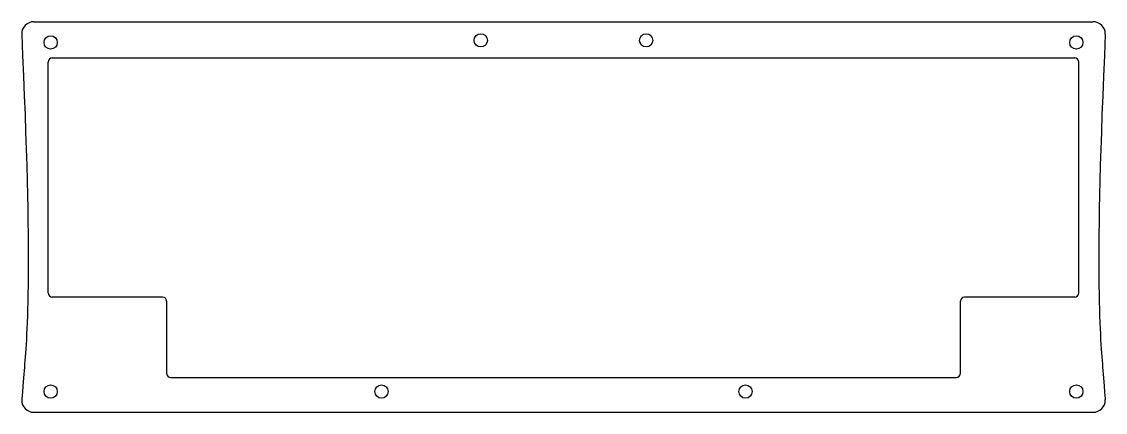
# Model space of a CAD drawing. Header units: millimetres. Extents: x 1 to 263, y 1 to 95.
import ezdxf

# ---------------------------------------------------------------- set-up
doc = ezdxf.new("R2010")
doc.units = ezdxf.units.MM
doc.layers.get('0').update_dxf_attribs({"lineweight": 25, "true_color": 0x000000})

msp = doc.modelspace()

# ---------------------------------------------------------------- linework, layer by layer
for p, q in [((4, 95.2), (259.65, 95.2)), ((8.4, 86.46), (255.25, 86.46)), ((7.4, 29.79), (7.4, 85.46)), ((256.25, 29.79), (256.25, 85.46)), ((34.98, 28.79), (8.4, 28.79)), ((255.25, 28.79), (228.67, 28.79)), ((35.98, 27.79), (35.98, 10.4)), ((227.67, 10.4), (227.67, 27.79)), ((36.98, 9.4), (226.67, 9.4)), ((4, 1), (259.65, 1))]:
    msp.add_line(p, q)
for centre in [(8, 90.2), (111.84, 90.7), (151.79, 90.7), (255.65, 90.2), (8, 6), (87.88, 6), (175.77, 6), (255.65, 6)]:
    msp.add_circle(centre, 1.6)
for centre, radius, start, end in [((4, 92.2), 3, 90, 180), ((259.65, 92.2), 3, 0, 90), ((8.4, 85.46), 1, 90, 180), ((255.25, 85.46), 1, 360, 90), ((8.4, 29.79), 1, 180, 270), ((34.98, 27.79), 1, 0, 90), ((228.67, 27.79), 1, 90, 180), ((255.25, 29.79), 1, 270, 0), ((36.98, 10.4), 1, 180, 270), ((226.67, 10.4), 1, 270, 0), ((4, 4), 3, 180, 270), ((259.65, 4), 3, 270, 360)]:
    msp.add_arc(centre, radius, start, end)
for points in [[(1, 92.2), (3.63, 35.6), (1, 4), (1, 4), (1, 4)], [(262.65, 92.2), (260.02, 35.6), (262.65, 4), (262.65, 4), (262.65, 4)]]:
    msp.add_open_spline(points, degree=3)

doc.saveas('drawing.dxf')
